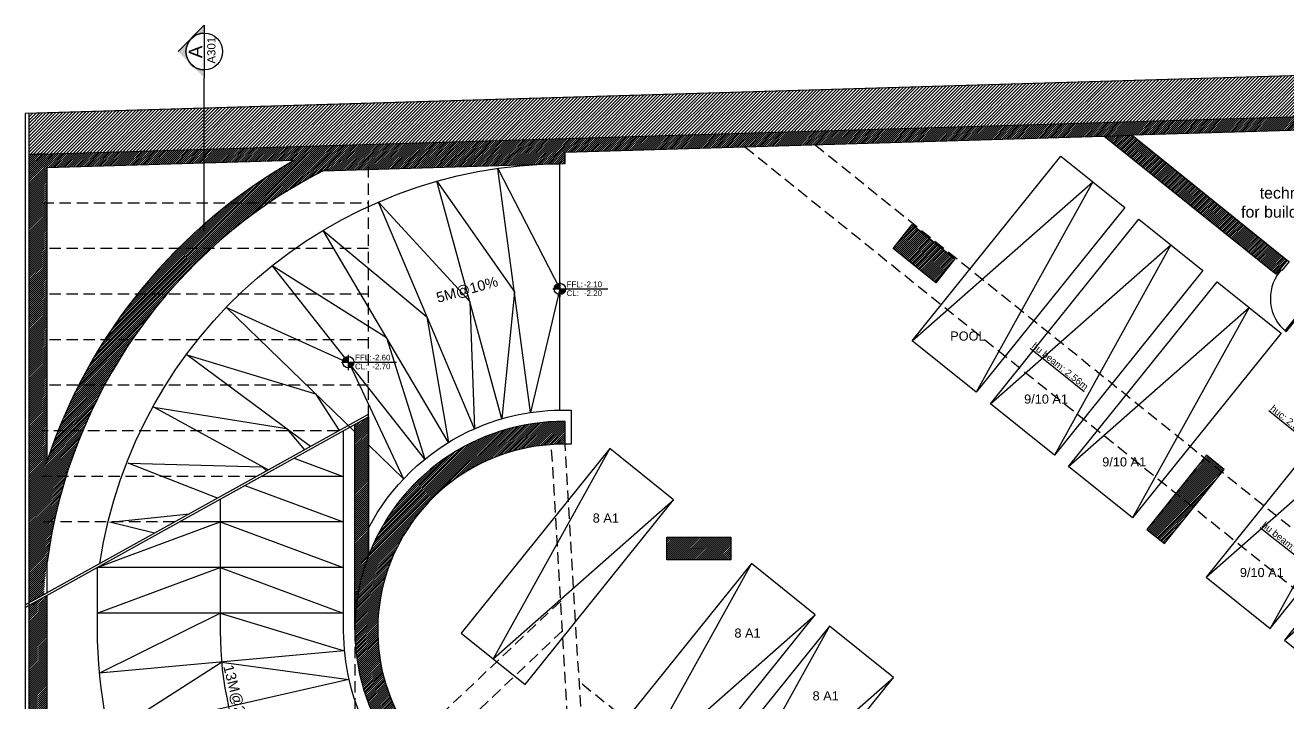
# Model space of a CAD drawing. Header units: inches. Extents: x -0.3 to 44.3, y -7.2 to 59.4.
# Drawn here: x 0 to 27.72, y 44.34 to 59.23 of the extents above; entities that cross this region are included whole.
import ezdxf
from ezdxf.enums import TextEntityAlignment as Align

# ---------------------------------------------------------------- set-up
doc = ezdxf.new("R2010")
doc.units = ezdxf.units.IN
doc.header["$MEASUREMENT"] = 0
doc.linetypes.add('HIDDEN', pattern=[0.375, 0.25, -0.125])
doc.layers.get('0').update_dxf_attribs({"linetype": 'CONTINUOUS'})
for name, color, linetype in [('A-ANNO-CUTL', 7, 'CONTINUOUS'), ('A-ANNO-LEVL', 3, 'CONTINUOUS'), ('A-AREAS', 6, 'CONTINUOUS'), ('A-DIMAXE', 3, 'CONTINUOUS'), ('A-DRAW-SEC', 7, 'CONTINUOUS'), ('A-FLOR-STRS', 40, 'CONTINUOUS'), ('A-FURNITURE', 30, 'CONTINUOUS'), ('A-HATCH-CONC', 8, 'CONTINUOUS'), ('a-hidden', 7, 'HIDDEN'), ('A-NOMENCLATURE', 3, 'CONTINUOUS'), ('A-PARK-TXT', 3, 'CONTINUOUS'), ('A-PORTE', 1, 'CONTINUOUS'), ('A-PROJECTION', 9, 'CONTINUOUS'), ('A-RAMP', 15, 'CONTINUOUS'), ('a-text-red', 10, 'CONTINUOUS'), ('N-PLOT', 5, 'CONTINUOUS'), ('Parcelle$0$N-PLOT', 5, 'CONTINUOUS'), ('S-BASEMENT 1$0$A-ANNO-CUTL', 7, 'CONTINUOUS'), ('S-BASEMENT 1$0$A-STR BASEMENT 1', 2, 'CONTINUOUS'), ('S-BASEMENT 1$0$A-STR-BASEMENT 3', 2, 'CONTINUOUS')]:
    doc.layers.add(name, color=color, linetype=linetype)
doc.styles.add('A100-STEXT', font='ARIAL.TTF', dxfattribs={"height": 0.25})
doc.styles.add('Arial', font='ARIAL.TTF', dxfattribs={"height": 0.2})
doc.styles.add('BLOCK', font='ARIAL.TTF', dxfattribs={"width": 0.8, "height": 0.25})
doc.styles.add('sec-lines$0$STYLE1', font='ARIAL.TTF')
doc.styles.add('STYLE1', font='ARIAL.TTF')
pattern_1 = [(45, (-338376.546732, -23743.371716), (-0.022097086912, 0.022097086912), [])]

# ---------------------------------------------------------------- blocks, each defined once
blk = doc.blocks.new('P100E30G')
for p, q in [((0.03, 1.24), (0.03, 0.3)), ((0.07, 0.3), (0.07, 1.24)), ((0.03, 0.3), (0, 0.3)), ((0, 0.3), (0, 0)), ((0.03, 0.3), (0.07, 0.3)), ((0.03, 0.25), (0.03, 0.3)), ((0.97, 0.3), (1, 0.3)), ((0.97, 0.25), (0.97, 0.3)), ((1, 0.3), (1, 0)), ((0, 0), (0.05, 0)), ((0.05, 0.25), (0.03, 0.25)), ((0.05, 0), (0.05, 0.25)), ((0.95, 0), (0.95, 0.25)), ((0.95, 0.25), (0.97, 0.25)), ((1, 0), (0.95, 0))]:
    blk.add_line(p, q)
blk.add_arc((0.03, 0.3), 0.94, 0, 90)
blk = doc.blocks.new('LVTAG_P')
for p, q in [((-0.00301, 0), (0.02113, 0)), ((0, 0.00314), (0, -0.00353))]:
    blk.add_line(p, q)
at = {"const_width": 0.0025}
for points in [[(0, 0.00125, 0.414214), (-0.00125, 0, 1)], [(0, -0.00125, 0.414214), (0.00125, 0, 1)]]:
    blk.add_lwpolyline(points, format="xyb", dxfattribs=at)
blk.add_circle((0, 0), 0.0025)
at = {"style": 'BLOCK'}
for s, p in [('FFL:', (0.00297, 0.00076)), ('CL:', (0.00294, -0.00312))]:
    blk.add_text(s, height=0.0025, dxfattribs=at).set_placement(p)
for p in [(0.01054, 0.00076), (0.01054, -0.00313)]:
    blk.add_attdef('+00.00', p, '', height=0.0025, dxfattribs=at)
blk = doc.blocks.new('A$C650F57F4')
at = {"layer": 'A-DRAW-SEC'}
h = blk.add_hatch(color=256, dxfattribs=at)
edge = h.paths.add_edge_path()
edge.add_line((3.928, 58.082), (3.352, 58.656))
edge.add_line((3.352, 58.656), (3.928, 59.234))
edge.add_line((3.928, 59.234), (3.928, 59.06))
edge.add_arc((3.928, 58.657), 0.403, 90, 270)
edge.add_line((3.928, 58.254), (3.928, 58.082))
for p, q in [((3.352, 58.656), (3.928, 59.234)), ((3.928, 59.234), (3.928, 58.082))]:
    blk.add_line(p, q, dxfattribs=at)
at = {"layer": 'A-DRAW-SEC', "color": 2, "linetype": 'Continuous'}
blk.add_lwpolyline([(3.928, 54.72), (3.928, 58.082)], dxfattribs=at)
at = {"layer": 'A-DRAW-SEC', "ltscale": 0.5}
blk.add_circle((3.928, 58.658), 0.402, dxfattribs=at)
at = {"layer": 'A-DRAW-SEC'}
blk.add_arc((3.928, 58.657), 0.403, 90, 270, dxfattribs=at)
at = {"layer": 'A-DRAW-SEC', "style": 'sec-lines$0$STYLE1'}
for s, height, p in [('A', 0.3, (3.738, 58.649)), ('A301', 0.18, (4.082, 58.686))]:
    blk.add_text(s, height=height, rotation=90, dxfattribs=at).set_placement(p, align=Align.MIDDLE)
blk = doc.blocks.new('A$C3153339E')
at = {"layer": 'A-DRAW-SEC'}
blk.add_blockref('A$C650F57F4', (0, 0), dxfattribs=at)

msp = doc.modelspace()

# ---------------------------------------------------------------- hatches: boundary and pattern name
at = {"layer": 'A-HATCH-CONC'}
h = msp.add_hatch(dxfattribs=at)
h.set_pattern_fill('ANSI31', color=256, scale=0.4, style=0)
h.set_pattern_definition([(45, (-338405.966656, -23755.25234), (-0.035355339059, 0.035355339059), [])])
h.paths.add_polyline_path([(38.819, 58.453), (0.078, 57.3), (0.078, 56.4), (38.846, 57.554, -0.422955), (41.008, 55.455), (41.008, 28.085), (41.908, 28.085), (41.908, 55.455, 0.422955)])
h = msp.add_hatch(dxfattribs=at)
h.set_pattern_fill('ANSI31', color=256, scale=0.25, style=0)
h.set_pattern_definition(pattern_1)
edge = h.paths.add_edge_path()
edge.add_line((0.378, 56.409), (0.378, 56.109))
edge.add_line((0.378, 56.109), (5.909, 56.273))
edge.add_line((5.909, 56.273), (31.738, 57.042))
edge.add_line((31.738, 57.042), (32.181, 56.955))
edge.add_line((32.181, 56.955), (38.858, 57.154))
edge.add_arc((38.869, 55.391), 1.763, 25.8553, 90.3635, ccw=False)
edge.add_arc((39.074, 55.491), 1.535, -1.3413, 25.8553, ccw=False)
edge.add_line((40.608, 55.455), (40.608, 47.489))
edge.add_line((40.608, 47.489), (30.881, 55.338))
edge.add_line((30.881, 55.338), (30.912, 55.377))
edge.add_line((30.912, 55.377), (30.6, 55.627))
edge.add_line((30.6, 55.627), (30.193, 55.121))
edge.add_line((30.193, 55.121), (30.504, 54.87))
edge.add_line((30.504, 54.87), (30.63, 55.026))
edge.add_line((30.63, 55.026), (40.608, 47.001))
edge.add_line((40.608, 47.001), (41.008, 47.001))
edge.add_line((41.008, 47.001), (41.008, 55.506))
edge.add_arc((38.908, 55.454), 2.101, 1.4173, 90.6432)
edge.add_line((38.885, 57.554), (0.378, 56.409))
h = msp.add_hatch(dxfattribs=at)
h.set_pattern_fill('ANSI31', color=256, scale=0.25, style=0)
h.paths.add_polyline_path([(24.282, 56.82), (23.666, 56.802), (27.438, 53.769), (27.688, 54.081)])
h = msp.add_hatch(dxfattribs=at)
h.set_pattern_fill('ANSI31', color=256, scale=0.25, style=0)
h.set_pattern_definition(pattern_1)
h.paths.add_polyline_path([(0.078, 56.4), (0.378, 56.409), (0.378, 46.725), (0.078, 46.558)])
h = msp.add_hatch(dxfattribs=at)
h.set_pattern_fill('ANSI31', color=256, scale=0.25, style=0)
h.set_pattern_definition(pattern_1)
h.paths.add_polyline_path([(7.088, 56.308), (5.909, 56.273, 0.193865), (0.378, 49.356), (0.378, 47.297), (0.378, 46.725), (0.406, 46.74, -0.276739)])
h = msp.add_hatch(dxfattribs=at)
h.set_pattern_fill('ANSI31', color=256, scale=0.25, style=0)
h.paths.add_polyline_path([(11.842, 56.2), (11.842, 56.45), (7.088, 56.308, 0.013555), (6.533, 56.042)])
h = msp.add_hatch(dxfattribs=at)
h.set_pattern_fill('ANSI31', color=256, scale=0.25, style=0)
h.paths.add_polyline_path([(0.478, 56.112), (0.378, 56.109), (0.378, 49.356, -0.007013), (0.478, 49.673)])
h = msp.add_hatch(dxfattribs=at)
h.set_pattern_fill('ANSI31', color=256, scale=0.25, style=0)
h.paths.add_polyline_path([(19.46, 54.859), (19.04, 54.337), (19.975, 53.585), (20.395, 54.107)])
h = msp.add_hatch(dxfattribs=at)
h.set_pattern_fill('ANSI31', color=256, scale=0.25, style=0)
edge = h.paths.add_edge_path()
edge.add_line((7.228, 50.473), (7.528, 50.64))
edge.add_line((7.528, 50.64), (7.528, 47.586))
edge.add_arc((11.801, 45.967), 4.569, 159.2486, 180.0127)
edge.add_line((7.232, 45.966), (7.228, 45.966))
edge.add_line((7.228, 45.966), (7.228, 50.473))
h = msp.add_hatch(dxfattribs=at)
h.set_pattern_fill('ANSI31', color=256, scale=0.25, style=0)
h.paths.add_polyline_path([(11.842, 50.04), (11.846, 50.54, 0.718442), (9.008, 42.348), (9.323, 42.094), (9.636, 42.484), (9.317, 42.74, -0.71887)])
h = msp.add_hatch(dxfattribs=at)
h.set_pattern_fill('ANSI31', color=256, scale=0.25, style=0)
h.paths.add_polyline_path([(26.302, 49.485), (25.913, 49.798), (24.604, 48.171), (24.994, 47.858)])
h = msp.add_hatch(dxfattribs=at)
h.set_pattern_fill('ANSI31', color=256, scale=0.25, style=0)
h.paths.add_polyline_path([(15.478, 48), (14.078, 48), (14.078, 47.5), (15.478, 47.5)])
h = msp.add_hatch(dxfattribs=at)
h.set_pattern_fill('ANSI31', color=256, scale=0.25, style=0)
h.set_pattern_definition(pattern_1)
h.paths.add_polyline_path([(0.078, 46.501), (0.478, 46.723), (0.479, 35.05), (0.378, 35.05), (0.378, 19.6), (0.078, 19.6)])

# ---------------------------------------------------------------- linework, layer by layer
at = {"layer": 'A-ANNO-CUTL'}
for p, q in [((1.328, 47.253), (7.528, 50.697)), ((1.328, 47.196), (7.528, 50.64))]:
    msp.add_line(p, q, dxfattribs=at)
at = {"layer": 'A-AREAS'}
msp.add_lwpolyline([(38.908, 0, 0.414214), (41.908, 3), (41.908, 55.455, 0.422955), (38.819, 58.453), (0.078, 57.3), (0.078, 26.56), (0.378, 26.56), (0.378, 36.4), (6.032, 36.4), (11.578, 31.939), (11.578, 28.85), (15.378, 28.85), (15.378, 22.5), (11.578, 22.5), (11.578, 18.6), (0.378, 18.6), (0.378, 26.56), (0.078, 26.56), (0.078, 0)], format="xyb", close=True, dxfattribs=at)
at = {"layer": 'A-FLOR-STRS'}
for p, q in [((11.502, 56.19), (11.728, 56.196)), ((6.978, 50.334), (6.978, 45.937)), ((1.578, 47.334), (1.578, 45.987))]:
    msp.add_line(p, q, dxfattribs=at)
for points in [[(1.637, 47.424, -0.369868), (11.793, 56.198, -0.369868)], [(7.528, 48.196, -0.161656), (9.72, 50.316, -0.108702), (11.728, 50.79)], [(7.528, 48.196, -0.161656), (9.72, 50.316, -0.108702), (11.728, 50.79)], [(1.578, 45.987, 0.203511), (4.688, 38.622, 0.203511)]]:
    msp.add_lwpolyline(points, format="xyb", dxfattribs=at)
msp.add_lwpolyline([(11.728, 50.79), (11.978, 50.79), (11.978, 50.04), (11.728, 50.04)], dxfattribs=at)
msp.add_arc((11.733, 45.937), 4.755, 180, 231.1937, dxfattribs=at)
at = {"layer": 'A-FURNITURE'}
for points in [[(22.72, 56.36), (24.123, 55.232), (20.864, 51.18), (19.461, 52.308)], [(24.434, 54.981), (25.837, 53.853), (22.578, 49.801), (21.175, 50.929)], [(26.149, 53.602), (27.551, 52.474), (24.293, 48.422), (22.89, 49.55)], [(30.571, 50.046), (29.168, 51.174), (25.91, 47.122), (27.312, 45.994)], [(14.224, 48.82), (12.822, 49.948), (9.563, 45.895), (10.965, 44.767)], [(32.285, 48.667), (30.883, 49.795), (27.624, 45.743), (29.027, 44.615)], [(17.333, 46.295), (15.93, 47.423), (12.671, 43.371), (14.074, 42.243)], [(19.047, 44.917), (17.644, 46.045), (14.386, 41.993), (15.788, 40.864)]]:
    msp.add_lwpolyline(points, close=True, dxfattribs=at)
for points in [[(19.461, 52.308), (23.421, 55.796), (20.864, 51.18)], [(21.175, 50.929), (25.136, 54.417), (22.578, 49.801)], [(22.89, 49.55), (26.85, 53.038), (24.293, 48.422)], [(25.91, 47.122), (29.87, 50.61), (27.312, 45.994)], [(12.822, 49.948), (10.264, 45.331), (14.224, 48.82)], [(27.624, 45.743), (31.584, 49.231), (29.027, 44.615)], [(15.93, 47.423), (13.373, 42.807), (17.333, 46.295)], [(17.644, 46.045), (15.087, 41.428), (19.047, 44.917)]]:
    msp.add_lwpolyline(points, dxfattribs=at)
at = {"layer": 'A-HATCH-CONC'}
msp.add_lwpolyline([(7.228, 50.473), (7.528, 50.64), (7.528, 47.586, 0.090849), (7.232, 45.966), (7.228, 45.966)], format="xyb", close=True, dxfattribs=at)
at = {"layer": 'a-hidden'}
for p, q in [((7.528, 50.64), (7.528, 56.321)), ((0.378, 55.334), (7.528, 55.334)), ((7.528, 54.334), (0.378, 54.334)), ((7.528, 53.334), (0.378, 53.334)), ((7.528, 52.334), (0.378, 52.334)), ((7.528, 51.334), (0.378, 51.334)), ((6.875, 50.334), (0.378, 50.334)), ((11.944, 43.3), (11.542, 50.023)), ((12.253, 43.158), (11.842, 50.04)), ((5.075, 49.334), (0.378, 49.334)), ((3.275, 48.334), (0.378, 48.334)), ((11.747, 46.599), (3.872, 39.123)), ((11.786, 45.947), (4.207, 38.752)), ((16.793, 41.091), (12.154, 44.822))]:
    msp.add_line(p, q, dxfattribs=at)
for points in [[(15.788, 56.567), (39.97, 37.12)], [(17.327, 56.613), (40.608, 37.89)], [(7.228, 45.966), (7.228, 42.5), (1.918, 42.5)]]:
    msp.add_lwpolyline(points, dxfattribs=at)
at = {"layer": 'A-PROJECTION'}
msp.add_lwpolyline([(11.728, 50.79), (11.978, 50.79), (11.978, 50.04), (11.842, 50.04)], dxfattribs=at)
at = {"layer": 'A-RAMP'}
for p, q in [((5.898, 49.734), (6.978, 49.334)), ((4.818, 49.134), (6.978, 48.334)), ((6.978, 49.334), (5.178, 49.334)), ((6.978, 48.334), (3.378, 48.334))]:
    msp.add_line(p, q, dxfattribs=at)
for points in [[(10.367, 56.092), (11.728, 53.448), (11.086, 50.737)], [(9.032, 55.811), (10.73, 53.384), (10.457, 50.599)], [(7.748, 55.354), (9.751, 53.17), (9.854, 50.378)], [(6.537, 54.732), (8.813, 52.838), (9.287, 50.08)], [(5.415, 53.964), (7.925, 52.384), (8.766, 49.711)], [(1.578, 47.334), (4.278, 48.334), (6.978, 47.334)], [(1.578, 46.334), (4.278, 47.334), (6.978, 46.334)], [(1.623, 45.012), (4.278, 46.334), (6.998, 45.503)], [(1.839, 43.673), (4.307, 45.257), (7.098, 44.876)]]:
    msp.add_lwpolyline(points, close=True, dxfattribs=at)
for points in [[(11.728, 50.79), (11.728, 56.196)], [(7.228, 50.314), (4.418, 53.039), (7.106, 51.816), (8.298, 49.277), (7.528, 50.023)], [(6.26, 49.992), (3.546, 51.998), (6.37, 51.146), (6.889, 50.342)], [(5.326, 49.474), (2.821, 50.852), (5.73, 50.384), (6.127, 49.919)], [(4.22, 48.859), (2.254, 49.621), (5.196, 49.545), (5.295, 49.456)], [(2.835, 48.09), (1.854, 48.326), (3.601, 48.515)]]:
    msp.add_lwpolyline(points, dxfattribs=at)
msp.add_lwpolyline([(4.278, 48.834), (4.278, 45.937, 0.231175), (7.077, 40.148), (12.533, 35.761)], format="xyb", dxfattribs=at)
at = {"layer": 'N-PLOT'}
msp.add_lwpolyline([(0, 0), (38.908, 0, 0.414214), (41.908, 3), (41.908, 55.455, 0.422955), (38.819, 58.453), (0, 57.298)], format="xyb", close=True, dxfattribs=at)
at = {"layer": 'Parcelle$0$N-PLOT'}
msp.add_lwpolyline([(0, 0), (38.908, 0, 0.414214), (41.908, 3), (41.908, 55.455, 0.422955), (38.819, 58.453), (0, 57.298)], format="xyb", close=True, dxfattribs=at)
at = {"layer": 'S-BASEMENT 1$0$A-ANNO-CUTL'}
for p, q in [((0, 46.515), (7.528, 50.697)), ((0, 46.458), (7.528, 50.64))]:
    msp.add_line(p, q, dxfattribs=at)
at = {"layer": 'S-BASEMENT 1$0$A-STR BASEMENT 1'}
for p, q in [((23.666, 56.802), (24.282, 56.82)), ((1.328, 56.137), (1.328, 56.137)), ((7.228, 45.966), (7.228, 50.473)), ((7.528, 47.6), (7.528, 50.64)), ((7.228, 45.966), (7.232, 45.966))]:
    msp.add_line(p, q, dxfattribs=at)
for points in [[(41.908, 28.085), (41.908, 55.455, 0.422955), (38.819, 58.453), (0.078, 57.3), (0.078, 56.4), (38.846, 57.554, -0.422955), (41.008, 55.455), (41.008, 28.085), (41.908, 28.085)], [(0.479, 42), (1.56, 42, 0.108252), (4.15, 38.068), (4.514, 38.442, -0.116495), (1.918, 42.5), (0.478, 42.5), (0.478, 46.723)]]:
    msp.add_lwpolyline(points, format="xyb", dxfattribs=at)
for points in [[(31.738, 57.042), (24.282, 56.82)], [(24.282, 56.82), (27.688, 54.081), (27.438, 53.769), (23.666, 56.802)], [(0.478, 56.412), (0.078, 56.4), (0.078, 46.558), (0.478, 46.781)], [(0.078, 56.4), (0.078, 56.4), (0.078, 46.558), (0.378, 46.725)], [(0.478, 49.672), (0.478, 56.112), (5.909, 56.273)], [(0.478, 46.781), (0.478, 47.454)], [(0.478, 46.723), (0.078, 46.501), (0.078, 42), (0.078, 0.9), (0.078, 0.9), (0.078, 0.9)]]:
    msp.add_lwpolyline(points, dxfattribs=at)
for points in [[(19.46, 54.859), (20.395, 54.107), (19.975, 53.585), (19.04, 54.337)], [(24.994, 47.858), (26.302, 49.485), (25.913, 49.798), (24.604, 48.171)], [(15.478, 47.5), (14.078, 47.5), (14.078, 48), (15.478, 48)]]:
    msp.add_lwpolyline(points, close=True, dxfattribs=at)
for radius, start, end in [(11.85, 119.4101, 161.6892), (11.35, 117.2403, 172.3882)]:
    msp.add_arc((11.728, 45.95), radius, start, end, dxfattribs=at)
at = {"layer": 'S-BASEMENT 1$0$A-STR-BASEMENT 3'}
msp.add_line((11.842, 50.04), (11.846, 50.54), dxfattribs=at)
msp.add_lwpolyline([(6.533, 56.042), (11.842, 56.2), (11.842, 56.45), (23.666, 56.802)], dxfattribs=at)
for radius, end in [(4.574, 232.2807), (4.074, 232.4141)]:
    msp.add_arc((11.806, 45.966), radius, 89.5005, end, dxfattribs=at)

# ---------------------------------------------------------------- block references
at = {"layer": 'A-ANNO-LEVL'}
ref = msp.add_blockref('LVTAG_P', (11.728, 53.448), dxfattribs=dict(at, xscale=50, yscale=50, zscale=50))
ref.add_attrib('+00.00', '-2.10', (12.256, 53.486), dxfattribs={"layer": '0', "height": 0.125, "style": 'BLOCK'})
ref.add_attrib('+00.00', '-2.20', (12.256, 53.292), dxfattribs={"layer": '0', "height": 0.125, "style": 'BLOCK'})
ref = msp.add_blockref('LVTAG_P', (7.087, 51.841), dxfattribs=dict(at, xscale=50, yscale=50, zscale=50))
ref.add_attrib('+00.00', '-2.60', (7.614, 51.879), dxfattribs={"layer": '0', "height": 0.125, "style": 'BLOCK'})
ref.add_attrib('+00.00', '-2.70', (7.614, 51.685), dxfattribs={"layer": '0', "height": 0.125, "style": 'BLOCK'})
at = {"layer": 'A-DRAW-SEC'}
msp.add_blockref('A$C3153339E', (0, 0), dxfattribs=at)
at = {"layer": 'A-PORTE', "rotation": 141.1937120003579}
msp.add_blockref('P100E30G', (28.467, 53.454), dxfattribs=at)

# ---------------------------------------------------------------- texts
at = {"layer": 'A-DIMAXE', "style": 'STYLE1'}
for s, rotation, p in [('5M@10%', 15.5977, (9.056, 53.142)), ('13M@20%', 284.6047, (4.341, 45.165))]:
    msp.add_text(s, height=0.225, rotation=rotation, dxfattribs=at).set_placement(p)
at = {"layer": 'A-NOMENCLATURE', "insert": (28.217, 55.68), "char_height": 0.25, "width": 7.586, "attachment_point": 2, "style": 'A100-STEXT'}
msp.add_mtext('technical room\\Pfor building services', dxfattribs=at)
at = {"layer": 'A-PARK-TXT', "style": 'Arial'}
for s, p in [('POOL', (20.68, 52.414)), ('9/10 A1', (22.395, 51.035)), ('9/10 A1', (24.109, 49.656)), ('8 A1', (12.737, 48.42)), ('9/10 A1', (27.129, 47.228)), ('8 A1', (15.845, 45.896)), ('8 A1', (17.56, 44.517))]:
    msp.add_text(s, height=0.2, rotation=360, dxfattribs=at).set_placement(p, align=Align.MIDDLE)
at = {"layer": 'a-text-red', "char_height": 0.15, "width": 2.74406, "attachment_point": 2, "rotation": 321.2, "style": 'A100-STEXT'}
for s, insert in [('{\\Lhu beam: 2.56m}', (22.752, 51.812)), ('{\\Lhuc: 2.56m}', (27.798, 50.592)), ('{\\Lhu beam: 2.56m}', (27.798, 47.881))]:
    msp.add_mtext(s, dxfattribs=dict(at, insert=insert))

doc.saveas('drawing.dxf')
